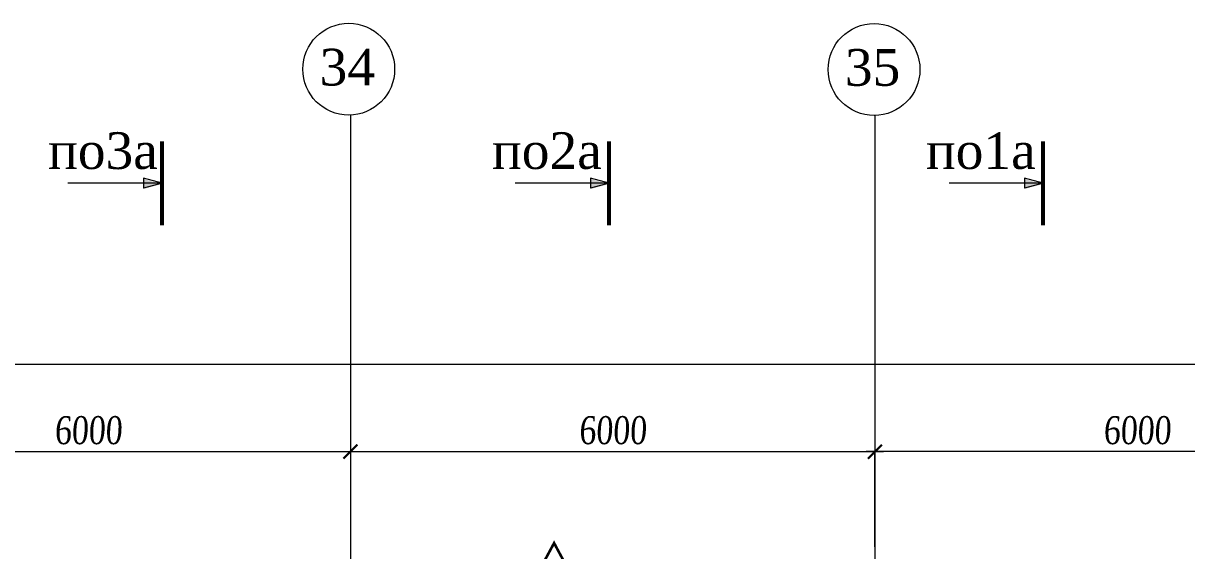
# Model space of a CAD drawing. Header units: inches. Extents: x -407541 to 6688123, y -998590 to 1205599.
# Drawn here: x 105160 to 118470, y 273760 to 279790 of the extents above; entities that cross this region are included whole.
import ezdxf

# ---------------------------------------------------------------- set-up
doc = ezdxf.new("R2010")
doc.units = ezdxf.units.IN
doc.header["$MEASUREMENT"] = 0
doc.linetypes.add('ACAD_ISO04W100', pattern=[30, 24, -3, 0, -3])
for name, color, linetype, lineweight in [('марки полов', 140, 'Continuous', 5), ('осевые о', 23, 'Continuous', 15), ('Осевые размеры', 172, 'Continuous', 5), ('Оси', 254, 'ACAD_ISO04W100', 5), ('Текст', 7, 'Continuous', 18)]:
    doc.layers.add(name, color=color, linetype=linetype, lineweight=lineweight)
doc.styles.get("Standard").update_dxf_attribs({"font": 'arial.ttf'})
doc.styles.add('STYLE2', font='times.ttf', dxfattribs={"width": 0.8, "oblique": 3})
doc.dimstyles.new('M -100(m)', dxfattribs={"dimtxt": 320, "dimasz": 160, "dimexe": 0, "dimexo": 0, "dimgap": 80, "dimtad": 1, "dimdec": 0, "dimrnd": 5, "dimtxsty": 'STYLE2', "dimblk": 'ARCHTICK', "dimcen": 50, "dimdle": 100, "dimclrd": 256, "dimclre": 256, "dimclrt": 256, "dimadec": 0, "dimazin": 0, "dimtfac": 1, "dimtdec": 0, "dimtmove": 1, "dimatfit": 3, "dimldrblk": 'DOT', "dimfxl": 1, "dimlwd": -1, "dimlwe": 5, "dimarcsym": 0})

# ---------------------------------------------------------------- blocks, each defined once
blk = doc.blocks.new('_ARCHTICK')
at = {"color": 0, "linetype": 'ByBlock', "const_width": 0.15}
blk.add_lwpolyline([(-0.5, -0.5), (0.5, 0.5)], dxfattribs=at)
blk = doc.blocks.new('*D321')
at = {"layer": 'Осевые размеры', "lineweight": 5, "ltscale": 1e-07, "transparency": 16777216}
for p, q in [((108903, 275241), (108903, 274893)), ((114903, 274555), (114903, 274893))]:
    blk.add_line(p, q, dxfattribs=at)
at = {"layer": 'Осевые размеры', "ltscale": 1e-07, "transparency": 16777216}
blk.add_line((108803, 274893), (115003, 274893), dxfattribs=at)
at = {"layer": 'Осевые размеры', "ltscale": 1e-07, "transparency": 16777216, "xscale": 160, "yscale": 160, "zscale": 160, "rotation": 180}
blk.add_blockref('_ARCHTICK', (108903, 274893), dxfattribs=at)
at = {"layer": 'Осевые размеры', "ltscale": 1e-07, "transparency": 16777216, "xscale": 160, "yscale": 160, "zscale": 160}
blk.add_blockref('_ARCHTICK', (114903, 274893), dxfattribs=at)
at = {"layer": 'Осевые размеры', "ltscale": 1e-07, "transparency": 16777216, "insert": (111903, 275136), "char_height": 320, "attachment_point": 5, "style": 'STYLE2'}
blk.add_mtext('6000', dxfattribs=at)
blk = doc.blocks.new('_Dot')
at = {"color": 0, "linetype": 'ByBlock', "lineweight": -2}
blk.add_line((-0.5, 0), (-1, 0), dxfattribs=at)
at = {"color": 0, "linetype": 'ByBlock', "const_width": 0.5}
blk.add_lwpolyline([(-0.25, 0, 1), (0.25, 0, 1)], format="xyb", close=True, dxfattribs=at)
blk = doc.blocks.new('*D332')
at = {"layer": 'Осевые размеры', "ltscale": 1e-07, "transparency": 16777216}
blk.add_line((121003, 274893), (114803, 274893), dxfattribs=at)
at = {"layer": 'Осевые размеры', "lineweight": 5, "ltscale": 1e-07, "transparency": 16777216}
blk.add_line((114903, 273805), (114903, 274893), dxfattribs=at)
at = {"layer": 'Осевые размеры', "ltscale": 1e-07, "transparency": 16777216, "xscale": 160, "yscale": 160, "zscale": 160, "rotation": 180}
blk.add_blockref('_ARCHTICK', (114903, 274893), dxfattribs=at)
at = {"layer": 'Осевые размеры', "ltscale": 1e-07, "transparency": 16777216, "xscale": 160, "yscale": 160, "zscale": 160}
blk.add_blockref('_ARCHTICK', (120903, 274893), dxfattribs=at)
at = {"layer": 'Осевые размеры', "ltscale": 1e-07, "transparency": 16777216, "insert": (117903, 275136), "char_height": 320, "attachment_point": 5, "style": 'STYLE2'}
blk.add_mtext('6000', dxfattribs=at)
blk = doc.blocks.new('*D348')
at = {"layer": 'Осевые размеры', "ltscale": 1e-07, "transparency": 16777216}
blk.add_line((102803, 274893), (109003, 274893), dxfattribs=at)
at = {"layer": 'Осевые размеры', "lineweight": 5, "ltscale": 1e-07, "transparency": 16777216}
blk.add_line((102903, 274911), (102903, 274893), dxfattribs=at)
at = {"layer": 'Осевые размеры', "ltscale": 1e-07, "transparency": 16777216, "xscale": 160, "yscale": 160, "zscale": 160, "rotation": 180}
blk.add_blockref('_ARCHTICK', (102903, 274893), dxfattribs=at)
at = {"layer": 'Осевые размеры', "ltscale": 1e-07, "transparency": 16777216, "xscale": 160, "yscale": 160, "zscale": 160}
blk.add_blockref('_ARCHTICK', (108903, 274893), dxfattribs=at)
at = {"layer": 'Осевые размеры', "ltscale": 1e-07, "transparency": 16777216, "insert": (105903, 275136), "char_height": 320, "attachment_point": 5, "style": 'STYLE2'}
blk.add_mtext('6000', dxfattribs=at)
blk = doc.blocks.new('*D300')
at = {"layer": 'Осевые размеры', "ltscale": 1e-07, "transparency": 16777216}
blk.add_line((180604, 275891), (13203, 275891), dxfattribs=at)
at = {"layer": 'Осевые размеры', "lineweight": 5, "ltscale": 1e-07, "transparency": 16777216}
blk.add_line((180504, 275889), (180504, 275891), dxfattribs=at)
at = {"layer": 'Осевые размеры', "ltscale": 1e-07, "transparency": 16777216, "xscale": 160, "yscale": 160, "zscale": 160, "rotation": 180}
blk.add_blockref('_ARCHTICK', (13303, 275891), dxfattribs=at)
at = {"layer": 'Осевые размеры', "ltscale": 1e-07, "transparency": 16777216, "xscale": 160, "yscale": 160, "zscale": 160}
blk.add_blockref('_ARCHTICK', (180504, 275891), dxfattribs=at)
at = {"layer": 'Осевые размеры', "ltscale": 1e-07, "transparency": 16777216, "insert": (96903, 276134), "char_height": 320, "attachment_point": 5, "style": 'STYLE2'}
blk.add_mtext('167200', dxfattribs=at)

msp = doc.modelspace()

# ---------------------------------------------------------------- hatches: boundary and pattern name
at = {"layer": 'Текст'}
h = msp.add_hatch(color=256, dxfattribs=at)
h.set_gradient(color2=(0, 0, 0), one_color=1)
h.paths.add_polyline_path([(106534.4, 278009.3), (106534.4, 277952.5), (106748.3, 277952.5)])
h.paths.add_polyline_path([(106748.3, 277952.5), (106534.4, 277952.5), (106534.4, 277895.8)])
h = msp.add_hatch(color=256, dxfattribs=at)
h.set_gradient(color2=(0, 0, 0), one_color=1)
h.paths.add_polyline_path([(111650.5, 278009.3), (111650.5, 277952.5), (111864.4, 277952.5)])
h.paths.add_polyline_path([(111864.4, 277952.5), (111650.5, 277952.5), (111650.5, 277895.8)])
h = msp.add_hatch(color=256, dxfattribs=at)
h.set_gradient(color2=(0, 0, 0), one_color=1)
h.paths.add_polyline_path([(116615.1, 278009.3), (116615.1, 277952.5), (116829, 277952.5)])
h.paths.add_polyline_path([(116829, 277952.5), (116615.1, 277952.5), (116615.1, 277895.8)])

# ---------------------------------------------------------------- linework, layer by layer
at = {"lineweight": 53}
for p, q in [((106748.3, 277482.1), (106748.3, 278440.5)), ((111864.4, 277482.1), (111864.4, 278440.5)), ((116829, 277482.1), (116829, 278440.5))]:
    msp.add_line(p, q, dxfattribs=at)
at = {"layer": 'марки полов', "const_width": 30}
msp.add_lwpolyline([(110805.2, 273053.1), (111232.7, 273847.6), (111660.2, 273053.1)], close=True, dxfattribs=at)
at = {"layer": 'осевые о'}
for centre in [(108883.5, 279265.3), (114893, 279262.1)]:
    msp.add_circle(centre, 525, dxfattribs=at)
at = {"layer": 'Оси', "ltscale": 0.3}
for p, q in [((108903.2, 278737.2), (108903.2, 250467.2)), ((114903.2, 278737.2), (114903.2, 252403))]:
    msp.add_line(p, q, dxfattribs=at)
at = {"layer": 'Текст'}
for p, q in [((106748.3, 277961.3), (105670.2, 277961.3)), ((106748.3, 277961.3), (106534.4, 278018.1)), ((106534.4, 278018.1), (106534.4, 277904.5)), ((106748.3, 277961.3), (106534.4, 277904.5)), ((111864.4, 277961.3), (110786.4, 277961.3)), ((111864.4, 277961.3), (111650.5, 278018.1)), ((111650.5, 278018.1), (111650.5, 277904.5)), ((111864.4, 277961.3), (111650.5, 277904.5)), ((116829, 277961.3), (115751, 277961.3)), ((116829, 277961.3), (116615.1, 278018.1)), ((116615.1, 278018.1), (116615.1, 277904.5)), ((116829, 277961.3), (116615.1, 277904.5))]:
    msp.add_line(p, q, dxfattribs=at)

# ---------------------------------------------------------------- texts
at = {"layer": 'осевые о', "char_height": 420, "width": 3713.237, "attachment_point": 1}
for s, insert in [('{\\fTimes New Roman|b0|i0|c204|p18;34}', (108550, 279499.1)), ('{\\fTimes New Roman|b0|i0|c204|p18;35}', (114559.5, 279495.9))]:
    msp.add_mtext(s, dxfattribs=dict(at, insert=insert))
at = {"layer": 'Текст', "char_height": 420, "attachment_point": 7}
for s, insert, width in [('{\\fTimes New Roman|b0|i0|c204|p18;по3a}', (105444.4, 278118.4), 31802.365), ('{\\fTimes New Roman|b0|i0|c204|p18;по2a}', (110523.1, 278118.4), 31148.55), ('{\\fTimes New Roman|b0|i0|c204|p18;по1a}', (115487.7, 278118.4), 31148.55)]:
    msp.add_mtext(s, dxfattribs=dict(at, insert=insert, width=width))

# ---------------------------------------------------------------- dimensions: what is measured, and where the dimension line sits
at = {"layer": 'Осевые размеры', "ltscale": 1e-07}
for base, p1, p2, picture, middle in [((13303.4, 275890.7), (180503.6, 275889.2), (13303.4, 275890.7), '*D300', (96903.5, 276134)), ((108903.3, 274893.1), (102903.3, 274911.1), (108903.3, 274893.1), '*D348', (105903.3, 275135.9)), ((114903.3, 274893.1), (108903.3, 275241.1), (114903.3, 274554.8), '*D321', (111903.3, 275135.9))]:
    dim = msp.add_linear_dim(base=base, p1=p1, p2=p2, dimstyle='M -100(m)', dxfattribs=at)
    dim.commit()
    dim.dimension.update_dxf_attribs({"geometry": picture, "text_midpoint": middle})
dim = msp.add_linear_dim(base=(114903.3, 274893.1), p1=(120903.3, 274893.1), p2=(114903.3, 273805.3), text='6000', dimstyle='M -100(m)', dxfattribs=at)
dim.commit()
dim.dimension.update_dxf_attribs({"geometry": '*D332', "text_midpoint": (117903.3, 275135.9)})

doc.saveas('drawing.dxf')
